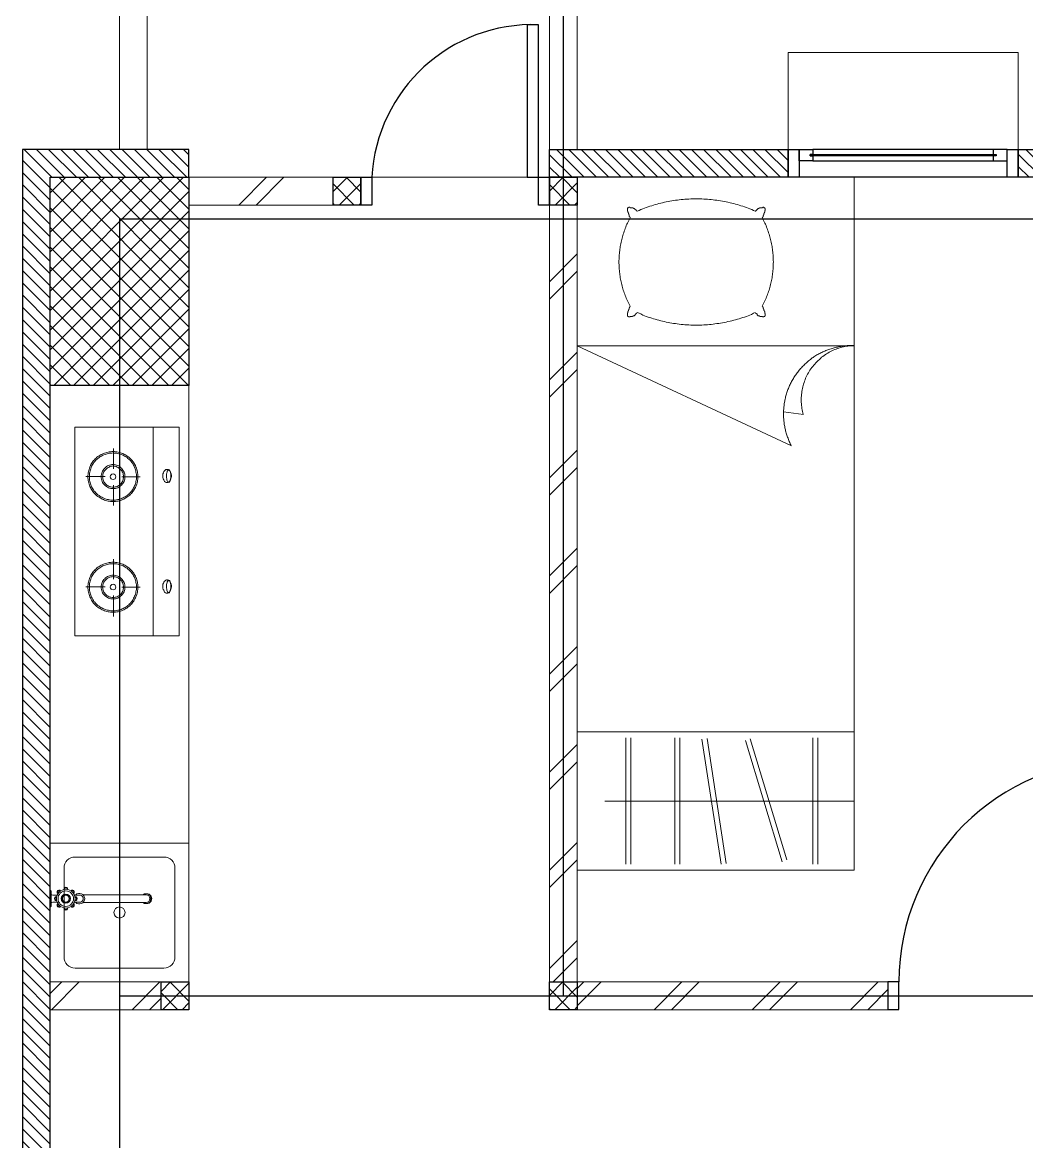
# Model space of a CAD drawing. Header units: millimetres. Extents: x -324 to 75, y -297 to 70.
# Drawn here: x -85.456 to -81.836, y 50.55 to 54.584 of the extents above; entities that cross this region are included whole.
import ezdxf

# ---------------------------------------------------------------- set-up
doc = ezdxf.new("R2010")
doc.units = ezdxf.units.MM
doc.layers.get('defpoints').update_dxf_attribs({"color": 1})
for name, color, linetype, lineweight in [('ars', 11, 'Continuous', 0), ('KOL', 1, 'Continuous', 30), ('KOLOM', 4, 'Continuous', 9), ('lan', 7, 'Continuous', 15), ('SANITAIR', 15, 'Continuous', 9), ('tem', 5, 'Continuous', 20)]:
    doc.layers.add(name, color=color, linetype=linetype, lineweight=lineweight)
doc.layers.add('as', color=1, linetype='Continuous', plot=False)
doc.layers.add('Kusen', color=30, linetype='Continuous')

# ---------------------------------------------------------------- blocks, each defined once
blk = doc.blocks.new("k3'")
at = {"layer": 'ars'}
h = blk.add_hatch(dxfattribs=at)
h.set_pattern_fill('_USER', color=256, scale=0.05, angle=45, double=1, pattern_type=0)
h.set_pattern_definition([(45, (0, -4.975), (-0.03535534, 0.03535534), []), (135, (0, -4.975), (-0.03535534, -0.03535534), [])])
h.paths.add_polyline_path([(-0.25, -0.375), (0.25, -0.375), (0.25, 0.375), (-0.25, 0.375)])
at = {"layer": 'KOL'}
blk.add_lwpolyline([(-0.25, -0.375), (0.25, -0.375), (0.25, 0.375), (-0.25, 0.375)], close=True, dxfattribs=at)
blk = doc.blocks.new('T. J2')
at = {"layer": 'Kusen'}
for p, q in [((-0.3692, 0.1), (0.2808, 0.1)), ((0.2808, 0.06), (-0.3692, 0.06)), ((-0.4192, 0), (0.3308, 0))]:
    blk.add_line(p, q, dxfattribs=at)
for points in [[(-0.4592, 0), (-0.4192, 0), (-0.4192, 0.1), (-0.4592, 0.1)], [(0.3308, 0), (0.3708, 0), (0.3708, 0.1), (0.3308, 0.1)]]:
    blk.add_lwpolyline(points, close=True, dxfattribs=at)
for points in [[(-0.3692, 0.0775), (-0.3692, 0.06), (-0.4192, 0.06), (-0.4192, 0.1), (-0.3692, 0.1), (-0.3692, 0.0825), (-0.3792, 0.0825), (-0.3792, 0.0775), (-0.3692, 0.0775)], [(0.2808, 0.0775), (0.2808, 0.06), (0.3308, 0.06), (0.3308, 0.1), (0.2808, 0.1), (0.2808, 0.0825), (0.2908, 0.0825), (0.2908, 0.0775), (0.2808, 0.0775)]]:
    blk.add_lwpolyline(points, dxfattribs=at)
at = {"layer": 'Kusen', "color": 141}
blk.add_lwpolyline([(-0.3792, 0.0775), (0.2908, 0.0775), (0.2908, 0.0825), (-0.3792, 0.0825)], close=True, dxfattribs=at)
blk = doc.blocks.new('K 10.10')
at = {"layer": 'ars'}
h = blk.add_hatch(dxfattribs=at)
h.set_pattern_fill('_USER', color=256, scale=0.05, angle=45, double=1, pattern_type=0)
h.set_pattern_definition([(45, (0, 0), (-0.035355339, 0.035355339), []), (135, (0, 0), (-0.035355339, -0.035355339), [])])
h.paths.add_polyline_path([(1560.5383, 1380.4069), (1560.6383, 1380.4069), (1560.6383, 1380.5069), (1560.5383, 1380.5069)])
at = {"layer": 'KOL'}
blk.add_lwpolyline([(1560.5383, 1380.4069), (1560.6383, 1380.4069), (1560.6383, 1380.5069), (1560.5383, 1380.5069)], close=True, dxfattribs=at)
blk = doc.blocks.new('P.60')
at = {"layer": 'Kusen'}
for points in [[(1472.8348, 997.5354), (1472.8748, 997.5354), (1472.8748, 997.4354), (1472.8348, 997.4354)], [(1473.4748, 997.5354), (1473.5148, 997.5354), (1473.5148, 997.4354), (1473.4748, 997.4354)], [(1472.8748, 996.8854), (1472.9148, 996.8854), (1472.9148, 997.4354), (1472.8748, 997.4354)]]:
    blk.add_lwpolyline(points, close=True, dxfattribs=at)
blk.add_arc((1472.8948, 997.4658), 0.5808, 268.0266, 356.9943, dxfattribs=at)
blk = doc.blocks.new('P.80')
at = {"layer": 'Kusen'}
for points in [[(-69.8094, -74.8368), (-69.7694, -74.8368), (-69.7694, -74.0368), (-69.8094, -74.0368)], [(-70.6094, -74.9368), (-70.5694, -74.9368), (-70.5694, -74.8368), (-70.6094, -74.8368)], [(-69.7694, -74.9368), (-69.7294, -74.9368), (-69.7294, -74.8368), (-69.7694, -74.8368)]]:
    blk.add_lwpolyline(points, close=True, dxfattribs=at)
blk.add_arc((-69.7694, -74.8368), 0.8, 90, 180, dxfattribs=at)
blk = doc.blocks.new('KRAN DPR ATAS')
for p, q in [((-0.0289, 0), (0.0289, 0)), ((-0.0289, 0), (-0.0289, -0.0021)), ((0.0289, 0), (0.0289, -0.0021)), ((-0.0275, -0.0035), (0.0275, -0.0035)), ((-0.0127, -0.0092), (-0.0127, -0.0252)), ((0.0127, -0.0092), (0.0127, -0.0252)), ((-0.014, -0.1188), (-0.014, -0.3457)), ((-0.0127, -0.0877), (-0.0127, -0.1101)), ((0.0127, -0.0877), (0.0127, -0.1101)), ((0.014, -0.1188), (0.014, -0.3457))]:
    blk.add_line(p, q)
for radius in [0.0338, 0.0279, 0.0166, 0.0138, 0.0123]:
    blk.add_circle((0, -0.0564), radius)
for centre, radius, start, end in [((-0.0239, -0.0326), 0.00706, 39.002, 230.998), ((-0.0222, -0.0342), 0.00706, 58.1189, 211.8811), ((-0.0275, -0.0021), 0.00141, 180, 270), ((-0.0183, -0.0092), 0.00564, 0, 90), ((-0.0009, -0.0214), 0.00884, 254.902, 254.902), ((0, -0.0227), 0.00706, 354.002, 185.998), ((0, -0.025), 0.00706, 13.1189, 166.8811), ((0.0183, -0.0092), 0.00564, 90, 180), ((0.0239, -0.0326), 0.00706, 309.002, 140.998), ((0.0222, -0.0342), 0.00706, 328.1189, 121.8811), ((0.0275, -0.0021), 0.00141, 270, 0), ((-0.0338, -0.0564), 0.00706, 84.002, 275.998), ((-0.0315, -0.0564), 0.00706, 103.1189, 256.8811), ((-0.0239, -0.0803), 0.00706, 129.002, 320.998), ((-0.0222, -0.0787), 0.00706, 148.1189, 301.8811), ((0.0239, -0.0803), 0.00706, 219.002, 50.998), ((0.0222, -0.0787), 0.00706, 238.1189, 31.8811), ((0.0338, -0.0564), 0.00706, 264.002, 95.998), ((0.0315, -0.0564), 0.00706, 283.1189, 76.8811), ((0, -0.1058), 0.0191, 134.711, 45.289), ((0, -0.1058), 0.0134, 198.6717, 270), ((0, -0.0902), 0.00706, 174.002, 5.998), ((0, -0.0879), 0.00706, 193.1189, 346.8811), ((0, -0.1058), 0.0134, 270, 341.3283), ((0, -0.3457), 0.0178, 141.8277, 38.1723), ((0, -0.3484), 0.0178, 175.6641, 4.3359), ((0, -0.3457), 0.014, 180, 0)]:
    blk.add_arc(centre, radius, start, end)
blk = doc.blocks.new('KOMPOR')
for points in [[(0, 0.3765), (0, -0.3765)], [(0.0944, 0.3765), (0, 0.3765)], [(0.3765, 0.3765), (0.0944, 0.3765)], [(0.0944, 0.3765), (0.0944, -0.3765)], [(0.3765, -0.3765), (0.3765, 0.3765)], [(0.2385, 0.2906), (0.2337, 0.2906), (0.23, 0.2906), (0.2252, 0.2893), (0.2203, 0.2893), (0.2167, 0.2881), (0.2119, 0.2869), (0.2082, 0.2857), (0.2034, 0.2833), (0.1998, 0.2821), (0.1961, 0.2797), (0.1925, 0.2772), (0.1889, 0.276), (0.1852, 0.2724), (0.1816, 0.27), (0.178, 0.2676), (0.1755, 0.2639), (0.1719, 0.2615), (0.1695, 0.2579), (0.1671, 0.2542), (0.1634, 0.2506), (0.1622, 0.247), (0.1598, 0.2433), (0.1574, 0.2397), (0.1562, 0.2361), (0.1538, 0.2312), (0.1525, 0.2276), (0.1513, 0.2228), (0.1501, 0.2191), (0.1501, 0.2143), (0.1489, 0.2094), (0.1489, 0.2058), (0.1489, 0.201), (0.1489, 0.1961), (0.1489, 0.1913), (0.1501, 0.1864), (0.1501, 0.1828), (0.1513, 0.178), (0.1525, 0.1743), (0.1538, 0.1695), (0.1562, 0.1659), (0.1574, 0.161), (0.1598, 0.1574), (0.1622, 0.1538), (0.1634, 0.1501), (0.1671, 0.1465), (0.1695, 0.1429), (0.1719, 0.1404), (0.1755, 0.1368), (0.178, 0.1344), (0.1816, 0.1308), (0.1852, 0.1283), (0.1889, 0.1259), (0.1925, 0.1235), (0.1961, 0.1211), (0.1998, 0.1199), (0.2034, 0.1174), (0.2082, 0.1162), (0.2119, 0.115), (0.2167, 0.1138), (0.2203, 0.1126), (0.2252, 0.1114), (0.23, 0.1114), (0.2337, 0.1102), (0.2385, 0.1102), (0.2433, 0.1102), (0.2482, 0.1114), (0.253, 0.1114), (0.2567, 0.1126), (0.2615, 0.1138), (0.2651, 0.115), (0.27, 0.1162), (0.2736, 0.1174), (0.2785, 0.1199), (0.2821, 0.1211), (0.2857, 0.1235), (0.2893, 0.1259), (0.293, 0.1283), (0.2966, 0.1308), (0.299, 0.1344), (0.3027, 0.1368), (0.3051, 0.1404), (0.3087, 0.1429), (0.3111, 0.1465), (0.3136, 0.1501), (0.316, 0.1538), (0.3184, 0.1574), (0.3196, 0.161), (0.322, 0.1659), (0.3232, 0.1695), (0.3245, 0.1743), (0.3257, 0.178), (0.3269, 0.1828), (0.3281, 0.1864), (0.3281, 0.1913), (0.3293, 0.1961), (0.3293, 0.201), (0.3293, 0.2058), (0.3281, 0.2094), (0.3281, 0.2143), (0.3269, 0.2191), (0.3257, 0.2228), (0.3245, 0.2276), (0.3232, 0.2312), (0.322, 0.2361), (0.3196, 0.2397), (0.3184, 0.2433), (0.316, 0.247), (0.3136, 0.2506), (0.3111, 0.2542), (0.3087, 0.2579), (0.3051, 0.2615), (0.3027, 0.2639), (0.299, 0.2676), (0.2966, 0.27), (0.293, 0.2724), (0.2893, 0.276), (0.2857, 0.2772), (0.2821, 0.2797), (0.2785, 0.2821), (0.2736, 0.2833), (0.27, 0.2857), (0.2651, 0.2869), (0.2615, 0.2881), (0.2567, 0.2893), (0.253, 0.2893), (0.2482, 0.2906), (0.2433, 0.2906), (0.2385, 0.2906)], [(0.2385, 0.2857), (0.2349, 0.2857), (0.23, 0.2857), (0.2264, 0.2845), (0.2215, 0.2833), (0.2179, 0.2833), (0.2131, 0.2821), (0.2094, 0.2809), (0.2058, 0.2785), (0.2022, 0.2772), (0.1985, 0.2748), (0.1949, 0.2736), (0.1913, 0.2712), (0.1877, 0.2688), (0.1852, 0.2663), (0.1816, 0.2639), (0.1792, 0.2603), (0.1755, 0.2579), (0.1731, 0.2542), (0.1707, 0.2518), (0.1683, 0.2482), (0.1659, 0.2446), (0.1646, 0.2409), (0.1622, 0.2373), (0.161, 0.2337), (0.1586, 0.23), (0.1574, 0.2264), (0.1562, 0.2215), (0.1562, 0.2179), (0.155, 0.2131), (0.1538, 0.2094), (0.1538, 0.2046), (0.1538, 0.201), (0.1538, 0.1961), (0.1538, 0.1925), (0.155, 0.1877), (0.1562, 0.184), (0.1562, 0.1792), (0.1574, 0.1755), (0.1586, 0.1719), (0.161, 0.1671), (0.1622, 0.1634), (0.1646, 0.1598), (0.1659, 0.1562), (0.1683, 0.1525), (0.1707, 0.1501), (0.1731, 0.1465), (0.1755, 0.1441), (0.1792, 0.1404), (0.1816, 0.138), (0.1852, 0.1356), (0.1877, 0.132), (0.1913, 0.1308), (0.1949, 0.1283), (0.1985, 0.1259), (0.2022, 0.1235), (0.2058, 0.1223), (0.2094, 0.1211), (0.2131, 0.1199), (0.2179, 0.1186), (0.2215, 0.1174), (0.2264, 0.1162), (0.23, 0.1162), (0.2349, 0.1162), (0.2385, 0.1162), (0.2433, 0.1162), (0.247, 0.1162), (0.2518, 0.1162), (0.2554, 0.1174), (0.2603, 0.1186), (0.2639, 0.1199), (0.2676, 0.1211), (0.2724, 0.1223), (0.276, 0.1235), (0.2797, 0.1259), (0.2833, 0.1283), (0.2869, 0.1308), (0.2893, 0.132), (0.293, 0.1356), (0.2954, 0.138), (0.299, 0.1404), (0.3015, 0.1441), (0.3039, 0.1465), (0.3075, 0.1501), (0.3087, 0.1525), (0.3111, 0.1562), (0.3136, 0.1598), (0.316, 0.1634), (0.3172, 0.1671), (0.3184, 0.1719), (0.3196, 0.1755), (0.3208, 0.1792), (0.322, 0.184), (0.3232, 0.1877), (0.3232, 0.1925), (0.3232, 0.1961), (0.3232, 0.201), (0.3232, 0.2046), (0.3232, 0.2094), (0.3232, 0.2131), (0.322, 0.2179), (0.3208, 0.2215), (0.3196, 0.2264), (0.3184, 0.23), (0.3172, 0.2337), (0.316, 0.2373), (0.3136, 0.2409), (0.3111, 0.2446), (0.3087, 0.2482), (0.3075, 0.2518), (0.3039, 0.2542), (0.3015, 0.2579), (0.299, 0.2603), (0.2954, 0.2639), (0.293, 0.2663), (0.2893, 0.2688), (0.2869, 0.2712), (0.2833, 0.2736), (0.2797, 0.2748), (0.276, 0.2772), (0.2724, 0.2785), (0.2676, 0.2809), (0.2639, 0.2821), (0.2603, 0.2833), (0.2554, 0.2833), (0.2518, 0.2845), (0.247, 0.2857), (0.2433, 0.2857), (0.2385, 0.2857)], [(0.2373, 0.3063), (0.2373, 0.2312)], [(0.2385, 0.2433), (0.2349, 0.2433), (0.23, 0.2433), (0.2264, 0.2421), (0.2215, 0.2409), (0.2179, 0.2385), (0.2143, 0.2361), (0.2119, 0.2337), (0.2082, 0.2312), (0.2058, 0.2276), (0.2034, 0.2252), (0.201, 0.2215), (0.1985, 0.2179), (0.1973, 0.2131), (0.1961, 0.2094), (0.1961, 0.2046), (0.1961, 0.201), (0.1961, 0.1961), (0.1961, 0.1925), (0.1973, 0.1877), (0.1985, 0.184), (0.201, 0.1804), (0.2034, 0.1768), (0.2058, 0.1731), (0.2082, 0.1707), (0.2119, 0.1671), (0.2143, 0.1646), (0.2179, 0.1622), (0.2215, 0.161), (0.2264, 0.1598), (0.23, 0.1586), (0.2349, 0.1574), (0.2385, 0.1574), (0.2433, 0.1574), (0.247, 0.1586), (0.2518, 0.1598), (0.2554, 0.161), (0.2591, 0.1622), (0.2627, 0.1646), (0.2663, 0.1671), (0.2688, 0.1707), (0.2724, 0.1731), (0.2748, 0.1768), (0.2772, 0.1804), (0.2785, 0.184), (0.2797, 0.1877), (0.2809, 0.1925), (0.2821, 0.1961), (0.2821, 0.201), (0.2821, 0.2046), (0.2809, 0.2094), (0.2797, 0.2131), (0.2785, 0.2179), (0.2772, 0.2215), (0.2748, 0.2252), (0.2724, 0.2276), (0.2688, 0.2312), (0.2663, 0.2337), (0.2627, 0.2361), (0.2591, 0.2385), (0.2554, 0.2409), (0.2518, 0.2421), (0.247, 0.2433), (0.2433, 0.2433), (0.2385, 0.2433)], [(0.0436, 0.2228), (0.0472, 0.2228), (0.0496, 0.2215), (0.0533, 0.2191), (0.0545, 0.2155), (0.0557, 0.2119), (0.0581, 0.2094), (0.0593, 0.2046), (0.0593, 0.1998), (0.0593, 0.1949), (0.0593, 0.1901), (0.0569, 0.1864), (0.0557, 0.1828), (0.0533, 0.1792), (0.0508, 0.178), (0.0484, 0.1755), (0.046, 0.1743), (0.0424, 0.1743), (0.04, 0.1755), (0.0375, 0.178), (0.0339, 0.1792), (0.0327, 0.1828), (0.0315, 0.1864), (0.0291, 0.1901), (0.0278, 0.1949), (0.0278, 0.1998), (0.0291, 0.2046), (0.0303, 0.2094), (0.0315, 0.2119), (0.0339, 0.2155), (0.0351, 0.2191), (0.0375, 0.2215), (0.0412, 0.2228), (0.0436, 0.2228)], [(0.0375, 0.2215), (0.04, 0.2215), (0.04, 0.2203), (0.0424, 0.2179), (0.0436, 0.2155), (0.0448, 0.2119), (0.0448, 0.2082), (0.046, 0.2034), (0.046, 0.1998), (0.046, 0.1961), (0.046, 0.1913), (0.0448, 0.1877), (0.0436, 0.184), (0.0436, 0.1816), (0.0412, 0.178), (0.04, 0.1768), (0.0387, 0.1755), (0.0375, 0.1755), (0.0351, 0.1768), (0.0339, 0.178), (0.0327, 0.1816), (0.0315, 0.184), (0.0315, 0.1877), (0.0303, 0.1913), (0.0303, 0.1961), (0.0303, 0.1998), (0.0303, 0.2034), (0.0315, 0.2082), (0.0315, 0.2119), (0.0327, 0.2155), (0.0339, 0.2179), (0.0351, 0.2203), (0.0363, 0.2215), (0.0375, 0.2215)], [(0.2385, 0.2385), (0.2349, 0.2385), (0.2312, 0.2373), (0.2276, 0.2373), (0.224, 0.2361), (0.2203, 0.2337), (0.2179, 0.2324), (0.2143, 0.23), (0.2119, 0.2276), (0.2094, 0.2252), (0.207, 0.2215), (0.2058, 0.2191), (0.2034, 0.2155), (0.2022, 0.2119), (0.2022, 0.2082), (0.201, 0.2046), (0.201, 0.201), (0.201, 0.1973), (0.2022, 0.1925), (0.2022, 0.1889), (0.2034, 0.1864), (0.2058, 0.1828), (0.207, 0.1792), (0.2094, 0.1768), (0.2119, 0.1743), (0.2143, 0.1719), (0.2179, 0.1695), (0.2203, 0.1671), (0.224, 0.1659), (0.2276, 0.1646), (0.2312, 0.1634), (0.2349, 0.1634), (0.2385, 0.1622), (0.2421, 0.1634), (0.247, 0.1634), (0.2506, 0.1646), (0.253, 0.1659), (0.2567, 0.1671), (0.2603, 0.1695), (0.2627, 0.1719), (0.2651, 0.1743), (0.2676, 0.1768), (0.27, 0.1792), (0.2724, 0.1828), (0.2736, 0.1864), (0.2748, 0.1889), (0.276, 0.1925), (0.276, 0.1973), (0.2772, 0.201), (0.276, 0.2046), (0.276, 0.2082), (0.2748, 0.2119), (0.2736, 0.2155), (0.2724, 0.2191), (0.27, 0.2215), (0.2676, 0.2252), (0.2651, 0.2276), (0.2627, 0.23), (0.2603, 0.2324), (0.2567, 0.2337), (0.253, 0.2361), (0.2506, 0.2373), (0.247, 0.2373), (0.2421, 0.2385), (0.2385, 0.2385)], [(0.2385, 0.2107), (0.2349, 0.2094), (0.2312, 0.2082), (0.23, 0.2046), (0.2288, 0.201), (0.23, 0.1961), (0.2312, 0.1937), (0.2349, 0.1913), (0.2385, 0.1901), (0.2433, 0.1913), (0.2458, 0.1937), (0.2482, 0.1961), (0.2494, 0.201), (0.2482, 0.2046), (0.2458, 0.2082), (0.2433, 0.2094), (0.2385, 0.2107)], [(0.1404, 0.201), (0.207, 0.201)], [(0.2373, 0.0993), (0.2373, 0.1719)], [(0.3366, 0.1998), (0.2676, 0.1998)], [(0.2385, -0.1077), (0.2337, -0.1077), (0.23, -0.1077), (0.2252, -0.109), (0.2203, -0.109), (0.2167, -0.1102), (0.2119, -0.1114), (0.2082, -0.1126), (0.2034, -0.115), (0.1998, -0.1162), (0.1961, -0.1186), (0.1925, -0.1211), (0.1889, -0.1235), (0.1852, -0.1259), (0.1816, -0.1283), (0.178, -0.1308), (0.1755, -0.1344), (0.1719, -0.1368), (0.1695, -0.1404), (0.1671, -0.1441), (0.1634, -0.1477), (0.1622, -0.1513), (0.1598, -0.155), (0.1574, -0.1586), (0.1562, -0.1622), (0.1538, -0.1671), (0.1525, -0.1707), (0.1513, -0.1755), (0.1501, -0.1792), (0.1501, -0.184), (0.1489, -0.1889), (0.1489, -0.1925), (0.1489, -0.1973), (0.1489, -0.2022), (0.1489, -0.207), (0.1501, -0.2119), (0.1501, -0.2155), (0.1513, -0.2203), (0.1525, -0.224), (0.1538, -0.2288), (0.1562, -0.2324), (0.1574, -0.2373), (0.1598, -0.2409), (0.1622, -0.2446), (0.1634, -0.2482), (0.1671, -0.2518), (0.1695, -0.2554), (0.1719, -0.2579), (0.1755, -0.2615), (0.178, -0.2639), (0.1816, -0.2676), (0.1852, -0.27), (0.1889, -0.2724), (0.1925, -0.2748), (0.1961, -0.2772), (0.1998, -0.2785), (0.2034, -0.2809), (0.2082, -0.2821), (0.2119, -0.2833), (0.2167, -0.2845), (0.2203, -0.2857), (0.2252, -0.2869), (0.23, -0.2869), (0.2337, -0.2881), (0.2385, -0.2881), (0.2433, -0.2881), (0.2482, -0.2869), (0.253, -0.2869), (0.2567, -0.2857), (0.2615, -0.2845), (0.2651, -0.2833), (0.27, -0.2821), (0.2736, -0.2809), (0.2785, -0.2785), (0.2821, -0.2772), (0.2857, -0.2748), (0.2893, -0.2724), (0.293, -0.27), (0.2966, -0.2676), (0.299, -0.2639), (0.3027, -0.2615), (0.3051, -0.2579), (0.3087, -0.2554), (0.3111, -0.2518), (0.3136, -0.2482), (0.316, -0.2446), (0.3184, -0.2409), (0.3196, -0.2373), (0.322, -0.2324), (0.3232, -0.2288), (0.3245, -0.224), (0.3257, -0.2203), (0.3269, -0.2155), (0.3281, -0.2119), (0.3281, -0.207), (0.3293, -0.2022), (0.3293, -0.1973), (0.3293, -0.1925), (0.3281, -0.1889), (0.3281, -0.184), (0.3269, -0.1792), (0.3257, -0.1755), (0.3245, -0.1707), (0.3232, -0.1671), (0.322, -0.1622), (0.3196, -0.1586), (0.3184, -0.155), (0.316, -0.1513), (0.3136, -0.1477), (0.3111, -0.1441), (0.3087, -0.1404), (0.3051, -0.1368), (0.3027, -0.1344), (0.299, -0.1308), (0.2966, -0.1283), (0.293, -0.1259), (0.2893, -0.1235), (0.2857, -0.1211), (0.2821, -0.1186), (0.2785, -0.1162), (0.2736, -0.115), (0.27, -0.1126), (0.2651, -0.1114), (0.2615, -0.1102), (0.2567, -0.109), (0.253, -0.109), (0.2482, -0.1077), (0.2433, -0.1077), (0.2385, -0.1077)], [(0.2385, -0.1126), (0.2349, -0.1126), (0.23, -0.1126), (0.2264, -0.1138), (0.2215, -0.115), (0.2179, -0.115), (0.2131, -0.1162), (0.2094, -0.1174), (0.2058, -0.1199), (0.2022, -0.1211), (0.1985, -0.1235), (0.1949, -0.1247), (0.1913, -0.1271), (0.1877, -0.1295), (0.1852, -0.132), (0.1816, -0.1344), (0.1792, -0.138), (0.1755, -0.1404), (0.1731, -0.1441), (0.1707, -0.1465), (0.1683, -0.1501), (0.1659, -0.1538), (0.1646, -0.1574), (0.1622, -0.161), (0.161, -0.1646), (0.1586, -0.1683), (0.1574, -0.1719), (0.1562, -0.1768), (0.1562, -0.1804), (0.155, -0.1852), (0.1538, -0.1889), (0.1538, -0.1937), (0.1538, -0.1973), (0.1538, -0.2022), (0.1538, -0.2058), (0.155, -0.2107), (0.1562, -0.2143), (0.1562, -0.2191), (0.1574, -0.2228), (0.1586, -0.2264), (0.161, -0.2312), (0.1622, -0.2349), (0.1646, -0.2385), (0.1659, -0.2421), (0.1683, -0.2458), (0.1707, -0.2482), (0.1731, -0.2518), (0.1755, -0.2554), (0.1792, -0.2579), (0.1816, -0.2603), (0.1852, -0.2627), (0.1877, -0.2663), (0.1913, -0.2688), (0.1949, -0.27), (0.1985, -0.2724), (0.2022, -0.2748), (0.2058, -0.276), (0.2094, -0.2772), (0.2131, -0.2785), (0.2179, -0.2797), (0.2215, -0.2809), (0.2264, -0.2821), (0.23, -0.2821), (0.2349, -0.2821), (0.2385, -0.2833), (0.2433, -0.2821), (0.247, -0.2821), (0.2518, -0.2821), (0.2554, -0.2809), (0.2603, -0.2797), (0.2639, -0.2785), (0.2676, -0.2772), (0.2724, -0.276), (0.276, -0.2748), (0.2797, -0.2724), (0.2833, -0.27), (0.2869, -0.2688), (0.2893, -0.2663), (0.293, -0.2627), (0.2954, -0.2603), (0.299, -0.2579), (0.3015, -0.2554), (0.3039, -0.2518), (0.3075, -0.2482), (0.3087, -0.2458), (0.3111, -0.2421), (0.3136, -0.2385), (0.316, -0.2349), (0.3172, -0.2312), (0.3184, -0.2264), (0.3196, -0.2228), (0.3208, -0.2191), (0.322, -0.2143), (0.3232, -0.2107), (0.3232, -0.2058), (0.3232, -0.2022), (0.3232, -0.1973), (0.3232, -0.1937), (0.3232, -0.1889), (0.3232, -0.1852), (0.322, -0.1804), (0.3208, -0.1768), (0.3196, -0.1719), (0.3184, -0.1683), (0.3172, -0.1646), (0.316, -0.161), (0.3136, -0.1574), (0.3111, -0.1538), (0.3087, -0.1501), (0.3075, -0.1465), (0.3039, -0.1441), (0.3015, -0.1404), (0.299, -0.138), (0.2954, -0.1344), (0.293, -0.132), (0.2893, -0.1295), (0.2869, -0.1271), (0.2833, -0.1247), (0.2797, -0.1235), (0.276, -0.1211), (0.2724, -0.1199), (0.2676, -0.1174), (0.2639, -0.1162), (0.2603, -0.115), (0.2554, -0.115), (0.2518, -0.1138), (0.247, -0.1126), (0.2433, -0.1126), (0.2385, -0.1126)], [(0.2373, -0.0932), (0.2373, -0.1671)], [(0.2385, -0.155), (0.2349, -0.155), (0.23, -0.155), (0.2264, -0.1562), (0.2215, -0.1574), (0.2179, -0.1598), (0.2143, -0.1622), (0.2119, -0.1646), (0.2082, -0.1671), (0.2058, -0.1707), (0.2034, -0.1731), (0.201, -0.1768), (0.1985, -0.1804), (0.1973, -0.1852), (0.1961, -0.1889), (0.1961, -0.1937), (0.1961, -0.1973), (0.1961, -0.2022), (0.1961, -0.207), (0.1973, -0.2107), (0.1985, -0.2143), (0.201, -0.2179), (0.2034, -0.2215), (0.2058, -0.2252), (0.2082, -0.2288), (0.2119, -0.2312), (0.2143, -0.2337), (0.2179, -0.2361), (0.2215, -0.2373), (0.2264, -0.2385), (0.23, -0.2397), (0.2349, -0.2409), (0.2385, -0.2409), (0.2433, -0.2409), (0.247, -0.2397), (0.2518, -0.2385), (0.2554, -0.2373), (0.2591, -0.2361), (0.2627, -0.2337), (0.2663, -0.2312), (0.2688, -0.2288), (0.2724, -0.2252), (0.2748, -0.2215), (0.2772, -0.2179), (0.2785, -0.2143), (0.2797, -0.2107), (0.2809, -0.207), (0.2821, -0.2022), (0.2821, -0.1973), (0.2821, -0.1937), (0.2809, -0.1889), (0.2797, -0.1852), (0.2785, -0.1804), (0.2772, -0.1768), (0.2748, -0.1731), (0.2724, -0.1707), (0.2688, -0.1671), (0.2663, -0.1646), (0.2627, -0.1622), (0.2591, -0.1598), (0.2554, -0.1574), (0.2518, -0.1562), (0.247, -0.155), (0.2433, -0.155), (0.2385, -0.155)], [(0.2385, -0.1598), (0.2349, -0.1598), (0.2312, -0.161), (0.2276, -0.161), (0.224, -0.1622), (0.2203, -0.1646), (0.2179, -0.1659), (0.2143, -0.1683), (0.2119, -0.1707), (0.2094, -0.1731), (0.207, -0.1768), (0.2058, -0.1792), (0.2034, -0.1828), (0.2022, -0.1864), (0.2022, -0.1901), (0.201, -0.1937), (0.201, -0.1973), (0.201, -0.2022), (0.2022, -0.2058), (0.2022, -0.2094), (0.2034, -0.2131), (0.2058, -0.2155), (0.207, -0.2191), (0.2094, -0.2215), (0.2119, -0.224), (0.2143, -0.2264), (0.2179, -0.2288), (0.2203, -0.2312), (0.224, -0.2324), (0.2276, -0.2337), (0.2312, -0.2349), (0.2349, -0.2349), (0.2385, -0.2361), (0.2421, -0.2349), (0.247, -0.2349), (0.2506, -0.2337), (0.253, -0.2324), (0.2567, -0.2312), (0.2603, -0.2288), (0.2627, -0.2264), (0.2651, -0.224), (0.2676, -0.2215), (0.27, -0.2191), (0.2724, -0.2155), (0.2736, -0.2131), (0.2748, -0.2094), (0.276, -0.2058), (0.276, -0.2022), (0.2772, -0.1973), (0.276, -0.1937), (0.276, -0.1901), (0.2748, -0.1864), (0.2736, -0.1828), (0.2724, -0.1792), (0.27, -0.1768), (0.2676, -0.1731), (0.2651, -0.1707), (0.2627, -0.1683), (0.2603, -0.1659), (0.2567, -0.1646), (0.253, -0.1622), (0.2506, -0.161), (0.247, -0.161), (0.2421, -0.1598), (0.2385, -0.1598)], [(0.0436, -0.1768), (0.0472, -0.1768), (0.0496, -0.178), (0.0533, -0.1804), (0.0545, -0.1828), (0.0557, -0.1864), (0.0581, -0.1901), (0.0593, -0.1949), (0.0593, -0.1985), (0.0593, -0.2034), (0.0593, -0.2082), (0.0569, -0.2119), (0.0557, -0.2167), (0.0533, -0.2191), (0.0508, -0.2215), (0.0484, -0.224), (0.046, -0.224), (0.0424, -0.224), (0.04, -0.224), (0.0375, -0.2215), (0.0339, -0.2191), (0.0327, -0.2167), (0.0315, -0.2119), (0.0291, -0.2082), (0.0278, -0.2034), (0.0278, -0.1985), (0.0291, -0.1949), (0.0303, -0.1901), (0.0315, -0.1864), (0.0339, -0.1828), (0.0351, -0.1804), (0.0375, -0.178), (0.0412, -0.1768), (0.0436, -0.1768)], [(0.0375, -0.1768), (0.04, -0.178), (0.04, -0.1792), (0.0424, -0.1804), (0.0436, -0.1828), (0.0448, -0.1864), (0.0448, -0.1901), (0.046, -0.1949), (0.046, -0.1985), (0.046, -0.2034), (0.046, -0.2082), (0.0448, -0.2107), (0.0436, -0.2155), (0.0436, -0.2179), (0.0412, -0.2203), (0.04, -0.2228), (0.0387, -0.2228), (0.0375, -0.2228), (0.0351, -0.2228), (0.0339, -0.2203), (0.0327, -0.2179), (0.0315, -0.2155), (0.0315, -0.2107), (0.0303, -0.2082), (0.0303, -0.2034), (0.0303, -0.1985), (0.0303, -0.1949), (0.0315, -0.1901), (0.0315, -0.1864), (0.0327, -0.1828), (0.0339, -0.1804), (0.0351, -0.1792), (0.0363, -0.178), (0.0375, -0.1768)], [(0.1404, -0.1973), (0.207, -0.1973)], [(0.2385, -0.1877), (0.2349, -0.1889), (0.2312, -0.1901), (0.23, -0.1937), (0.2288, -0.1973), (0.23, -0.2022), (0.2312, -0.2046), (0.2349, -0.207), (0.2385, -0.2082), (0.2433, -0.207), (0.2458, -0.2046), (0.2482, -0.2022), (0.2494, -0.1973), (0.2482, -0.1937), (0.2458, -0.1901), (0.2433, -0.1889), (0.2385, -0.1877)], [(0.3366, -0.1985), (0.2676, -0.1985)], [(0.2373, -0.299), (0.2373, -0.2264)], [(0.0944, -0.3765), (0, -0.3765)], [(0.0944, -0.3765), (0.3765, -0.3765)]]:
    blk.add_lwpolyline(points)
blk = doc.blocks.new('BED2')
blk.add_lwpolyline([(-0.4994, 1.9988), (0.4994, 1.9988), (0.4994, 0), (-0.4994, 0)], close=True)
for points in [[(0.4994, 1.9988), (0.4994, 0)], [(0.2827, 1.8765), (0.2766, 1.8789), (0.2706, 1.8826), (0.2633, 1.885), (0.2573, 1.8874), (0.2512, 1.8898), (0.2439, 1.8923), (0.2379, 1.8947), (0.2306, 1.8959), (0.2246, 1.8983), (0.2185, 1.9007), (0.2113, 1.9019), (0.2052, 1.9044), (0.1979, 1.9056), (0.1919, 1.9068), (0.1846, 1.9092), (0.1786, 1.9104), (0.1713, 1.9116), (0.1653, 1.9128), (0.158, 1.914), (0.1519, 1.9153), (0.1447, 1.9165), (0.1374, 1.9165), (0.1314, 1.9177), (0.1241, 1.9189), (0.118, 1.9189), (0.1108, 1.9201), (0.1047, 1.9201), (0.0975, 1.9201), (0.0902, 1.9213), (0.0841, 1.9213), (0.0769, 1.9213), (0.0708, 1.9213), (0.0636, 1.9213), (0.0563, 1.9213), (0.0502, 1.9213), (0.043, 1.9201), (0.0369, 1.9201), (0.0297, 1.9201), (0.0224, 1.9189), (0.0163, 1.9189), (0.0091, 1.9177), (0.003, 1.9165), (-0.0042, 1.9165), (-0.0115, 1.9153), (-0.0176, 1.914), (-0.0248, 1.9128), (-0.0309, 1.9116), (-0.0381, 1.9104), (-0.0442, 1.9092), (-0.0515, 1.9068), (-0.0575, 1.9056), (-0.0648, 1.9044), (-0.0708, 1.9019), (-0.0781, 1.9007), (-0.0841, 1.8983), (-0.0902, 1.8959), (-0.0975, 1.8947), (-0.1035, 1.8923), (-0.1108, 1.8898), (-0.1168, 1.8874), (-0.1229, 1.885), (-0.1301, 1.8826), (-0.1362, 1.8789), (-0.1423, 1.8765)], [(-0.1435, 1.8765), (-0.1435, 1.8765), (-0.1435, 1.8765), (-0.1447, 1.8765), (-0.1447, 1.8777), (-0.1447, 1.8789), (-0.1471, 1.8789), (-0.1471, 1.8814), (-0.1495, 1.8814), (-0.1495, 1.8826), (-0.1495, 1.8826), (-0.1495, 1.8838), (-0.1519, 1.8838), (-0.1519, 1.8862), (-0.1556, 1.8862), (-0.1556, 1.8874), (-0.158, 1.8874), (-0.158, 1.8886), (-0.1592, 1.8886), (-0.1592, 1.8886), (-0.1689, 1.8886), (-0.1689, 1.8898), (-0.1701, 1.8898), (-0.1701, 1.891), (-0.1737, 1.891), (-0.1737, 1.8898), (-0.1737, 1.8898), (-0.1737, 1.8886), (-0.1774, 1.8886), (-0.1774, 1.8886), (-0.1774, 1.8886), (-0.1774, 1.8862), (-0.1786, 1.8862), (-0.1786, 1.8789), (-0.1774, 1.8789), (-0.1774, 1.8765), (-0.1774, 1.8765), (-0.1774, 1.8729), (-0.1762, 1.8729), (-0.1762, 1.8705), (-0.1749, 1.8705), (-0.1749, 1.868), (-0.1737, 1.868), (-0.1737, 1.8668), (-0.1737, 1.8668), (-0.1737, 1.8632), (-0.1725, 1.8632), (-0.1725, 1.8608), (-0.1713, 1.8608), (-0.1713, 1.8571), (-0.1713, 1.8571), (-0.1713, 1.8559), (-0.1701, 1.8559), (-0.1701, 1.8547), (-0.1689, 1.8547), (-0.1689, 1.8523), (-0.1677, 1.8523)], [(0.3081, 1.8523), (0.3081, 1.8523), (0.3081, 1.8547), (0.3093, 1.8547), (0.3093, 1.8559), (0.3105, 1.8559), (0.3105, 1.8571), (0.3117, 1.8571), (0.3117, 1.8608), (0.3117, 1.8608), (0.3117, 1.8632), (0.313, 1.8632), (0.313, 1.8668), (0.3142, 1.8668), (0.3142, 1.868), (0.3142, 1.868), (0.3142, 1.8705), (0.3154, 1.8705), (0.3154, 1.8729), (0.3166, 1.8729), (0.3166, 1.8765), (0.3178, 1.8765), (0.3178, 1.8789), (0.3178, 1.8789), (0.3178, 1.8862), (0.3178, 1.8862), (0.3178, 1.8886), (0.3166, 1.8886), (0.3166, 1.8886), (0.3142, 1.8886), (0.3142, 1.8898), (0.313, 1.8898), (0.313, 1.891), (0.3093, 1.891), (0.3093, 1.8898), (0.3081, 1.8898), (0.3081, 1.8886), (0.2996, 1.8886), (0.2996, 1.8886), (0.2972, 1.8886), (0.2972, 1.8874), (0.296, 1.8874), (0.296, 1.8862), (0.2924, 1.8862), (0.2924, 1.8838), (0.29, 1.8838), (0.29, 1.8826), (0.2887, 1.8826), (0.2887, 1.8814), (0.2863, 1.8814), (0.2863, 1.8789), (0.2851, 1.8789), (0.2851, 1.8777), (0.2839, 1.8777), (0.2839, 1.8765), (0.2839, 1.8765), (0.2839, 1.8765), (0.2827, 1.8765)], [(-0.1677, 1.8523), (-0.1701, 1.8475), (-0.1725, 1.8426), (-0.1749, 1.8378), (-0.1774, 1.8329), (-0.1798, 1.8293), (-0.1822, 1.8245), (-0.1834, 1.8196), (-0.1858, 1.8148), (-0.187, 1.8099), (-0.1895, 1.8051), (-0.1907, 1.799), (-0.1931, 1.7942), (-0.1943, 1.7893), (-0.1955, 1.7845), (-0.1967, 1.7797), (-0.1979, 1.7748), (-0.1992, 1.77), (-0.2004, 1.7651), (-0.2016, 1.7591), (-0.2028, 1.7542), (-0.204, 1.7494), (-0.204, 1.7446), (-0.2052, 1.7397), (-0.2052, 1.7349), (-0.2064, 1.7288), (-0.2064, 1.724), (-0.2076, 1.7191), (-0.2076, 1.7143), (-0.2076, 1.7082), (-0.2076, 1.7034), (-0.2076, 1.6985), (-0.2088, 1.6937), (-0.2076, 1.6877), (-0.2076, 1.6828), (-0.2076, 1.678), (-0.2076, 1.6731), (-0.2076, 1.6683), (-0.2064, 1.6622), (-0.2064, 1.6574), (-0.2052, 1.6525), (-0.2052, 1.6477), (-0.204, 1.6429), (-0.204, 1.6368), (-0.2028, 1.632), (-0.2016, 1.6271), (-0.2004, 1.6223), (-0.1992, 1.6174), (-0.1979, 1.6126), (-0.1967, 1.6065), (-0.1955, 1.6017), (-0.1943, 1.5969), (-0.1931, 1.592), (-0.1907, 1.5872), (-0.1895, 1.5823), (-0.187, 1.5775), (-0.1858, 1.5726), (-0.1834, 1.5678), (-0.1822, 1.563), (-0.1798, 1.5581), (-0.1774, 1.5533), (-0.1749, 1.5484), (-0.1725, 1.5436), (-0.1701, 1.5387), (-0.1677, 1.5339)], [(0.3081, 1.5339), (0.3105, 1.5387), (0.313, 1.5436), (0.3154, 1.5484), (0.3178, 1.5533), (0.3202, 1.5581), (0.3226, 1.563), (0.3238, 1.5678), (0.3263, 1.5726), (0.3275, 1.5775), (0.3299, 1.5823), (0.3311, 1.5872), (0.3335, 1.592), (0.3347, 1.5969), (0.336, 1.6017), (0.3372, 1.6065), (0.3384, 1.6126), (0.3396, 1.6174), (0.3408, 1.6223), (0.342, 1.6271), (0.3432, 1.632), (0.3444, 1.6368), (0.3444, 1.6429), (0.3456, 1.6477), (0.3456, 1.6525), (0.3469, 1.6574), (0.3469, 1.6622), (0.3481, 1.6683), (0.3481, 1.6731), (0.3481, 1.678), (0.3481, 1.6828), (0.3493, 1.6889), (0.3493, 1.6937), (0.3493, 1.6985), (0.3481, 1.7034), (0.3481, 1.7082), (0.3481, 1.7143), (0.3481, 1.7191), (0.3469, 1.724), (0.3469, 1.7288), (0.3456, 1.7349), (0.3456, 1.7397), (0.3444, 1.7446), (0.3444, 1.7494), (0.3432, 1.7542), (0.342, 1.7591), (0.3408, 1.7651), (0.3396, 1.77), (0.3384, 1.7748), (0.3372, 1.7797), (0.336, 1.7845), (0.3347, 1.7893), (0.3335, 1.7942), (0.3311, 1.799), (0.3299, 1.8051), (0.3275, 1.8099), (0.3263, 1.8148), (0.3238, 1.8196), (0.3226, 1.8245), (0.3202, 1.8293), (0.3178, 1.8329), (0.3154, 1.8378), (0.313, 1.8426), (0.3105, 1.8475), (0.3081, 1.8523)], [(-0.1677, 1.5339), (-0.1689, 1.5339), (-0.1689, 1.5327), (-0.1701, 1.5327), (-0.1701, 1.5303), (-0.1713, 1.5303), (-0.1713, 1.5278), (-0.1713, 1.5278), (-0.1713, 1.5254), (-0.1725, 1.5254), (-0.1725, 1.523), (-0.1737, 1.523), (-0.1737, 1.5206), (-0.1737, 1.5206), (-0.1737, 1.5182), (-0.1749, 1.5182), (-0.1749, 1.5169), (-0.1762, 1.5169), (-0.1762, 1.5145), (-0.1774, 1.5145), (-0.1774, 1.5097), (-0.1774, 1.5097), (-0.1774, 1.5073), (-0.1786, 1.5073), (-0.1786, 1.5), (-0.1774, 1.5), (-0.1774, 1.4988), (-0.1774, 1.4988), (-0.1774, 1.4976), (-0.1737, 1.4976), (-0.1737, 1.4964), (-0.1737, 1.4964), (-0.1737, 1.4964), (-0.1701, 1.4964), (-0.1701, 1.4964), (-0.1689, 1.4964), (-0.1689, 1.4976), (-0.1592, 1.4976), (-0.1592, 1.4988), (-0.158, 1.4988), (-0.158, 1.5), (-0.1556, 1.5), (-0.1556, 1.5), (-0.1519, 1.5), (-0.1519, 1.5024), (-0.1495, 1.5024), (-0.1495, 1.5048), (-0.1495, 1.5048), (-0.1495, 1.5061), (-0.1471, 1.5061), (-0.1471, 1.5073), (-0.1447, 1.5073), (-0.1447, 1.5085), (-0.1447, 1.5085), (-0.1435, 1.5085), (-0.1435, 1.5097), (-0.1435, 1.5097)], [(0.2839, 1.5097), (0.2839, 1.5085), (0.2839, 1.5085), (0.2839, 1.5085), (0.2851, 1.5085), (0.2851, 1.5073), (0.2863, 1.5073), (0.2863, 1.5061), (0.2887, 1.5061), (0.2887, 1.5048), (0.29, 1.5048), (0.29, 1.5024), (0.2924, 1.5024), (0.2924, 1.5), (0.296, 1.5), (0.296, 1.5), (0.2972, 1.5), (0.2972, 1.4988), (0.2996, 1.4988), (0.2996, 1.4976), (0.3081, 1.4976), (0.3081, 1.4964), (0.3093, 1.4964), (0.3093, 1.4964), (0.313, 1.4964), (0.313, 1.4964), (0.3142, 1.4964), (0.3142, 1.4976), (0.3166, 1.4976), (0.3166, 1.4988), (0.3178, 1.4988), (0.3178, 1.5), (0.3178, 1.5), (0.3178, 1.5073), (0.3178, 1.5073), (0.3178, 1.5097), (0.3166, 1.5097), (0.3166, 1.5145), (0.3154, 1.5145), (0.3154, 1.5169), (0.3142, 1.5169), (0.3142, 1.5182), (0.3142, 1.5182), (0.3142, 1.5206), (0.313, 1.5206), (0.313, 1.523), (0.3117, 1.523), (0.3117, 1.5254), (0.3117, 1.5254), (0.3117, 1.5278), (0.3105, 1.5278), (0.3105, 1.5303), (0.3093, 1.5303), (0.3093, 1.5327), (0.3081, 1.5327), (0.3081, 1.5339), (0.3081, 1.5339)], [(-0.1423, 1.5109), (-0.1362, 1.5085), (-0.1289, 1.5048), (-0.1229, 1.5024), (-0.1168, 1.5), (-0.1108, 1.4976), (-0.1035, 1.4952), (-0.0975, 1.4939), (-0.0902, 1.4915), (-0.0841, 1.4891), (-0.0781, 1.4879), (-0.0708, 1.4855), (-0.0648, 1.4843), (-0.0575, 1.4818), (-0.0515, 1.4806), (-0.0442, 1.4794), (-0.0381, 1.477), (-0.0309, 1.4758), (-0.0248, 1.4746), (-0.0176, 1.4734), (-0.0115, 1.4722), (-0.0042, 1.4722), (0.003, 1.4709), (0.0091, 1.4697), (0.0163, 1.4685), (0.0224, 1.4685), (0.0297, 1.4673), (0.0369, 1.4673), (0.043, 1.4673), (0.0502, 1.4661), (0.0563, 1.4661), (0.0636, 1.4661), (0.0708, 1.4661), (0.0769, 1.4661), (0.0841, 1.4661), (0.0902, 1.4661), (0.0975, 1.4673), (0.1047, 1.4673), (0.1108, 1.4673), (0.118, 1.4685), (0.1241, 1.4685), (0.1314, 1.4697), (0.1386, 1.4709), (0.1447, 1.4722), (0.1519, 1.4722), (0.158, 1.4734), (0.1653, 1.4746), (0.1713, 1.4758), (0.1786, 1.477), (0.1846, 1.4794), (0.1919, 1.4806), (0.1979, 1.4818), (0.2052, 1.4843), (0.2113, 1.4855), (0.2185, 1.4879), (0.2246, 1.4891), (0.2306, 1.4915), (0.2379, 1.4939), (0.2439, 1.4952), (0.2512, 1.4976), (0.2573, 1.5), (0.2633, 1.5024), (0.2706, 1.5061), (0.2766, 1.5085), (0.2827, 1.5109)], [(0.2827, 1.5097), (0.2839, 1.5097)], [(-0.3154, 1.1441), (-0.3142, 1.1501), (-0.313, 1.155), (-0.3117, 1.161), (-0.3105, 1.1659), (-0.3105, 1.1719), (-0.3093, 1.1768), (-0.3093, 1.1828), (-0.3081, 1.1877), (-0.3081, 1.1937), (-0.3081, 1.1998), (-0.3081, 1.2046), (-0.3093, 1.2107), (-0.3093, 1.2155), (-0.3105, 1.2215), (-0.3105, 1.2264), (-0.3117, 1.2324), (-0.313, 1.2373), (-0.3142, 1.2433), (-0.3154, 1.2482), (-0.3166, 1.253), (-0.319, 1.2591), (-0.3202, 1.2639), (-0.3226, 1.2688), (-0.3238, 1.2748), (-0.3263, 1.2797), (-0.3287, 1.2845), (-0.3311, 1.2893), (-0.3347, 1.2942), (-0.3372, 1.299), (-0.3396, 1.3039), (-0.3432, 1.3087), (-0.3469, 1.3136), (-0.3505, 1.3172), (-0.3541, 1.322), (-0.3577, 1.3257), (-0.3614, 1.3305), (-0.365, 1.3341), (-0.3686, 1.3378), (-0.3735, 1.3426), (-0.3771, 1.3462), (-0.3808, 1.3499), (-0.3856, 1.3523), (-0.3904, 1.3559), (-0.3953, 1.3596), (-0.3989, 1.362), (-0.4038, 1.3644), (-0.4086, 1.368), (-0.4134, 1.3705), (-0.4183, 1.3729), (-0.4231, 1.3753), (-0.4292, 1.3777), (-0.434, 1.3789), (-0.4389, 1.3814), (-0.4437, 1.3826), (-0.4498, 1.385), (-0.4546, 1.3862), (-0.4607, 1.3874), (-0.4655, 1.3886), (-0.4715, 1.3898), (-0.4764, 1.3898), (-0.4824, 1.391), (-0.4873, 1.391), (-0.4933, 1.3923), (-0.4994, 1.3923)], [(-0.2718, 1.0315), (-0.2706, 1.0351), (-0.2682, 1.0387), (-0.2669, 1.0424), (-0.2645, 1.046), (-0.2633, 1.0496), (-0.2621, 1.0533), (-0.2609, 1.0581), (-0.2585, 1.0617), (-0.2573, 1.0654), (-0.2561, 1.069), (-0.2548, 1.0726), (-0.2536, 1.0763), (-0.2524, 1.0811), (-0.2512, 1.0847), (-0.2512, 1.0884), (-0.25, 1.092), (-0.2488, 1.0956), (-0.2488, 1.1005), (-0.2476, 1.1041), (-0.2464, 1.1077), (-0.2464, 1.1114), (-0.2464, 1.1162), (-0.2452, 1.1199), (-0.2452, 1.1235), (-0.2452, 1.1283), (-0.2439, 1.132), (-0.2439, 1.1356), (-0.2439, 1.1392), (-0.2439, 1.1441), (-0.2439, 1.1477), (-0.2439, 1.1513), (-0.2439, 1.1562), (-0.2439, 1.1598), (-0.2452, 1.1634), (-0.2452, 1.1671), (-0.2452, 1.1719), (-0.2464, 1.1755), (-0.2464, 1.1792), (-0.2464, 1.1828), (-0.2476, 1.1877), (-0.2488, 1.1913), (-0.2488, 1.1949), (-0.25, 1.1985), (-0.2512, 1.2034), (-0.2512, 1.207), (-0.2524, 1.2107), (-0.2536, 1.2143), (-0.2548, 1.2179), (-0.2561, 1.2228), (-0.2573, 1.2264), (-0.2585, 1.23), (-0.2597, 1.2337), (-0.2621, 1.2373), (-0.2633, 1.2409), (-0.2645, 1.2446), (-0.2657, 1.2482), (-0.2682, 1.2518), (-0.2694, 1.2554), (-0.2718, 1.2591), (-0.273, 1.2627), (-0.2754, 1.2663), (-0.2778, 1.27), (-0.2803, 1.2736), (-0.2815, 1.2772), (-0.2839, 1.2809), (-0.2863, 1.2845), (-0.2887, 1.2869), (-0.2912, 1.2906), (-0.2936, 1.2942), (-0.296, 1.2966), (-0.2984, 1.3002), (-0.3008, 1.3039), (-0.3033, 1.3063), (-0.3057, 1.3099), (-0.3093, 1.3123), (-0.3117, 1.316), (-0.3142, 1.3184), (-0.3178, 1.3208), (-0.3202, 1.3245), (-0.3226, 1.3269), (-0.3263, 1.3293), (-0.3287, 1.3317), (-0.3323, 1.3354), (-0.3347, 1.3378), (-0.3384, 1.3402), (-0.342, 1.3426), (-0.3444, 1.345), (-0.3481, 1.3475), (-0.3517, 1.3487), (-0.3541, 1.3511), (-0.3577, 1.3535), (-0.3614, 1.3559), (-0.365, 1.3584), (-0.3686, 1.3596), (-0.3711, 1.362), (-0.3747, 1.3632), (-0.3783, 1.3656), (-0.382, 1.3668), (-0.3856, 1.3692), (-0.3892, 1.3705), (-0.3929, 1.3717), (-0.3965, 1.3741), (-0.4001, 1.3753), (-0.4038, 1.3765), (-0.4074, 1.3777), (-0.411, 1.3789), (-0.4159, 1.3801), (-0.4195, 1.3814), (-0.4231, 1.3826), (-0.4268, 1.3838), (-0.4304, 1.385), (-0.4352, 1.3862), (-0.4389, 1.3862), (-0.4425, 1.3874), (-0.4461, 1.3886), (-0.451, 1.3886), (-0.4546, 1.3898), (-0.4582, 1.3898), (-0.4619, 1.391), (-0.4667, 1.391), (-0.4703, 1.391), (-0.474, 1.3923), (-0.4788, 1.3923), (-0.4824, 1.3923), (-0.4873, 1.3923), (-0.4909, 1.3923), (-0.4946, 1.3923), (-0.4994, 1.3923)], [(-0.4994, 1.391), (0.4994, 1.391)], [(0.4994, 1.391), (-0.273, 1.0315)], [(-0.2439, 1.1538), (-0.3166, 1.1441)], [(-0.4994, 0), (0.4994, 0)], [(0.4994, -0.4988), (-0.4994, -0.4988), (-0.4994, 0), (0.4994, 0), (0.4994, -0.4988)], [(-0.3686, -0.0218), (-0.3686, -0.477)], [(-0.3505, -0.477), (-0.3505, -0.0218)], [(-0.1241, -0.0254), (-0.2561, -0.4613)], [(-0.2391, -0.4685), (-0.1071, -0.0315)], [(0.0309, -0.0242), (-0.0381, -0.4746)], [(-0.02, -0.477), (0.0502, -0.0266)], [(0.1289, -0.0218), (0.1289, -0.477)], [(0.1471, -0.477), (0.1471, -0.0218)], [(0.3057, -0.0218), (0.3057, -0.477)], [(0.3238, -0.477), (0.3238, -0.0218)], [(0.4001, -0.2494), (-0.4994, -0.2494)]]:
    blk.add_lwpolyline(points)
blk = doc.blocks.new('A-2')
at = {"layer": 'ars'}
h = blk.add_hatch(dxfattribs=at)
h.set_pattern_fill('ANSI31', color=256, scale=0.25, angle=180, style=0)
h.set_pattern_definition([(135, (-32.84, 5.669545), (0.022097087, 0.022097087), [])])
h.paths.add_polyline_path([(-32.24, 56.3695), (-32.74, 56.3695), (-32.84, 56.3695), (-32.84, 50.5695), (-32.74, 50.5695), (-32.74, 56.2695), (-32.24, 56.2695)])
h = blk.add_hatch(dxfattribs=at)
h.set_pattern_fill('ANSI31', color=256, scale=0.25, angle=180, style=0)
h.set_pattern_definition([(135, (-518.013732, -326.73004), (0.0220970869, 0.0220970869), [])])
h.paths.add_polyline_path([(-30.08, 56.2695), (-30.94, 56.2695), (-30.94, 56.3695), (-30.08, 56.3695)])
h = blk.add_hatch(dxfattribs=at)
h.set_pattern_fill('ANSI31', color=256, scale=0.25, angle=180, style=0)
h.set_pattern_definition([(135, (-519.768732, -326.73004), (0.0220970869, 0.0220970869), [])])
h.paths.add_polyline_path([(-28.325, 56.2695), (-29.25, 56.2695), (-29.25, 56.3695), (-28.325, 56.3695)])
h = blk.add_hatch(dxfattribs=at)
h.set_pattern_fill('TEMBOK', color=256, scale=0.25)
h.set_pattern_definition([(45, (9.3028, 52.4449), (-0.1767767, 0.1767767), []), (45, (9.3653, 52.4449), (-0.1767767, 0.1767767), [])])
h.paths.add_polyline_path([(-31.72, 56.2695), (-32.24, 56.2695), (-32.24, 56.1695), (-31.72, 56.1695)])
h = blk.add_hatch(dxfattribs=at)
h.set_pattern_fill('TEMBOK', color=256, scale=0.25)
h.set_pattern_definition([(45, (6.5428, -0.8551), (-0.1767767, 0.1767767), []), (45, (6.6053, -0.8551), (-0.1767767, 0.1767767), [])])
h.paths.add_polyline_path([(-30.94, 53.3695), (-30.84, 53.3695), (-30.84, 56.1695), (-30.94, 56.1695)])
h = blk.add_hatch(dxfattribs=at)
h.set_pattern_fill('TEMBOK', color=256, scale=0.25)
h.set_pattern_definition([(45, (8.7228, -0.8551), (-0.1767767, 0.1767767), []), (45, (8.7853, -0.8551), (-0.1767767, 0.1767767), [])])
h.paths.add_polyline_path([(-32.34, 53.2695), (-32.74, 53.2695), (-32.74, 53.3695), (-32.34, 53.3695)])
h = blk.add_hatch(dxfattribs=at)
h.set_pattern_fill('TEMBOK', color=256, scale=0.25)
h.set_pattern_definition([(45, (7.4228, -0.8551), (-0.1767767, 0.1767767), []), (45, (7.4853, -0.8551), (-0.1767767, 0.1767767), [])])
h.paths.add_polyline_path([(-29.72, 53.2695), (-30.84, 53.2695), (-30.84, 53.3695), (-29.72, 53.3695)])
at = {"layer": 'as'}
for p, q in [((-30.89, 57.4195), (-30.89, 53.3195)), ((-32.49, 56.1195), (41.91, 56.1195)), ((-32.49, 56.1195), (-32.49, 43.0195)), ((-32.49, 53.3195), (-26.29, 53.3195))]:
    blk.add_line(p, q, dxfattribs=at)
at = {"layer": 'KOL'}
blk.add_lwpolyline([(-32.24, 56.3695), (-32.74, 56.3695), (-32.84, 56.3695), (-32.84, 50.5695), (-32.74, 50.5695), (-32.74, 56.2695), (-32.24, 56.2695), (-32.24, 56.3695)], dxfattribs=at)
for points in [[(-30.08, 56.2695), (-30.94, 56.2695), (-30.94, 56.3695), (-30.08, 56.3695)], [(-28.325, 56.2695), (-29.25, 56.2695), (-29.25, 56.3695), (-28.325, 56.3695)]]:
    blk.add_lwpolyline(points, close=True, dxfattribs=at)
at = {"layer": 'lan'}
for p, q in [((-32.49, 56.3695), (-32.49, 57.4695)), ((-30.84, 56.3695), (-30.84, 57.4695)), ((-32.39, 56.3695), (-32.39, 57.3695)), ((-30.94, 56.3695), (-30.94, 57.3695)), ((-30.08, 56.3695), (-30.08, 56.7195)), ((-30.08, 56.7195), (-29.25, 56.7195)), ((-29.25, 56.3695), (-29.25, 56.7195)), ((-31.02, 56.2695), (-31.58, 56.2695))]:
    blk.add_line(p, q, dxfattribs=at)
at = {"layer": 'SANITAIR'}
blk.add_lwpolyline([(-32.24, 53.3695), (-32.74, 53.3695), (-32.74, 53.8695), (-32.24, 53.8695)], close=True, dxfattribs=at)
blk.add_lwpolyline([(-32.6499, 53.8196), (-32.3299, 53.8196, -0.414214), (-32.2899, 53.7796), (-32.2899, 53.4596, -0.414214), (-32.3299, 53.4196), (-32.6499, 53.4196, -0.414214), (-32.6899, 53.4596), (-32.6899, 53.7796, -0.414214)], format="xyb", close=True, dxfattribs=at)
blk.add_circle((-32.4899, 53.6196), 0.02, dxfattribs=at)
at = {"layer": 'tem'}
blk.add_line((-32.24, 53.3695), (-32.24, 55.5195), dxfattribs=at)
for points in [[(-31.72, 56.1695), (-32.24, 56.1695), (-32.24, 56.2695), (-31.72, 56.2695)], [(-30.84, 53.3695), (-30.94, 53.3695), (-30.94, 56.1695), (-30.84, 56.1695)], [(-32.74, 53.3695), (-32.34, 53.3695), (-32.34, 53.2695), (-32.74, 53.2695)], [(-30.84, 53.3695), (-29.72, 53.3695), (-29.72, 53.2695), (-30.84, 53.2695)]]:
    blk.add_lwpolyline(points, close=True, dxfattribs=at)
at = {"layer": 'ars', "xscale": -1}
blk.add_blockref('BED2', (-30.3406, 54.2708), dxfattribs=at)
at = {"layer": 'KOL', "xscale": -1, "rotation": 180}
blk.add_blockref("k3'", (-32.49, 55.8945), dxfattribs=at)
at = {"layer": 'KOLOM', "extrusion": (0, 0, -1), "zscale": -1, "rotation": 180}
for p in [(1592.2583, 1436.6764), (1591.4783, 1436.6764), (1592.8783, 1433.7764), (1591.4783, 1433.7764)]:
    blk.add_blockref('K 10.10', p, dxfattribs=at)
at = {"layer": 'Kusen', "rotation": 180}
blk.add_blockref('P.60', (1441.8948, 1053.7049), dxfattribs=at)
at = {"layer": 'Kusen', "xscale": -1}
blk.add_blockref('T. J2', (-29.7092, 56.2695), dxfattribs=at)
at = {"layer": 'Kusen'}
blk.add_blockref('P.80', (40.8894, 128.2064), dxfattribs=at)
at = {"layer": 'SANITAIR', "rotation": 180}
blk.add_blockref('KOMPOR', (-32.2744, 54.993), dxfattribs=at)
at = {"layer": 'SANITAIR', "extrusion": (0, 0, -1), "xscale": -1, "zscale": -1, "rotation": 270}
blk.add_blockref('KRAN DPR ATAS', (32.7399, 53.6696), dxfattribs=at)

msp = doc.modelspace()

# ---------------------------------------------------------------- block references
at = {"layer": 'defpoints'}
msp.add_blockref('A-2', (-52.6163, -2.2441), dxfattribs=at)

doc.saveas('drawing.dxf')
